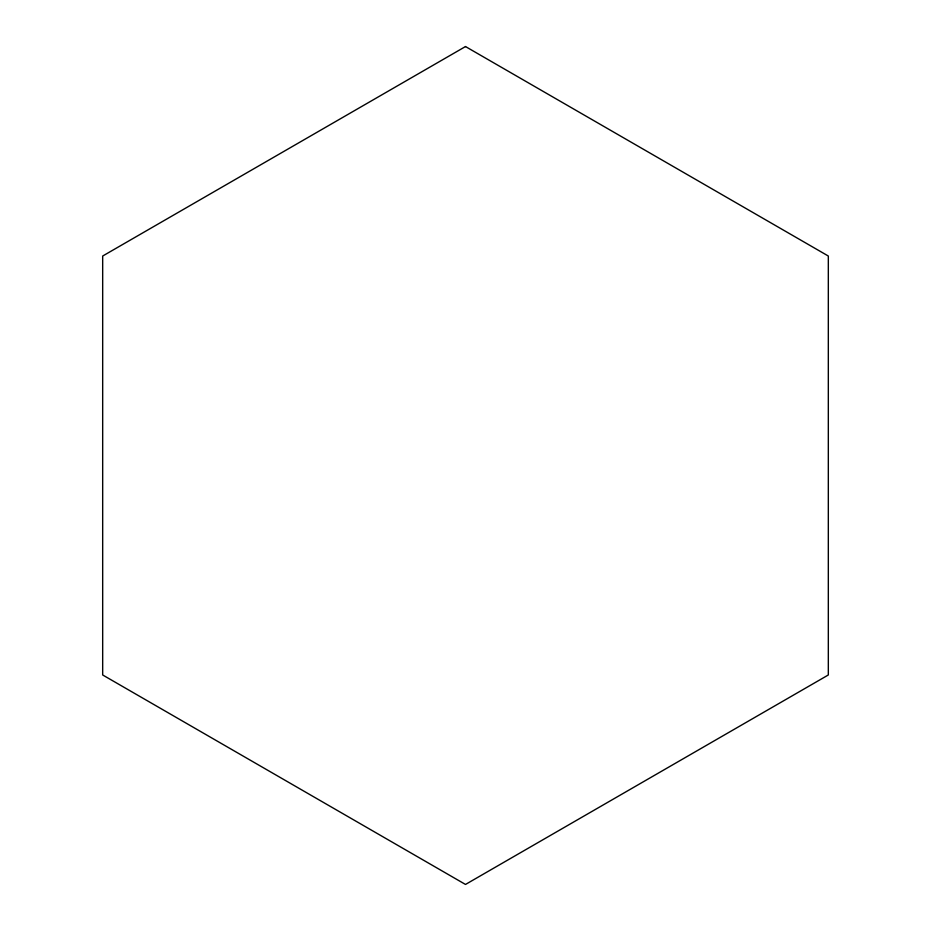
<?xml version="1.0" encoding="UTF-8"?>
<svg xmlns="http://www.w3.org/2000/svg" width="931" height="931" viewBox="0 0 931 931"><rect width="100%" height="100%" fill="white"/><g stroke="black" fill="none" stroke-linecap="round" stroke-linejoin="round"><path stroke-width="1.4" d="M465.5 46.55L102.678 256.025L102.678 674.975L465.5 884.45L828.322 674.975L828.322 256.025L465.5 46.55"/></g></svg>
